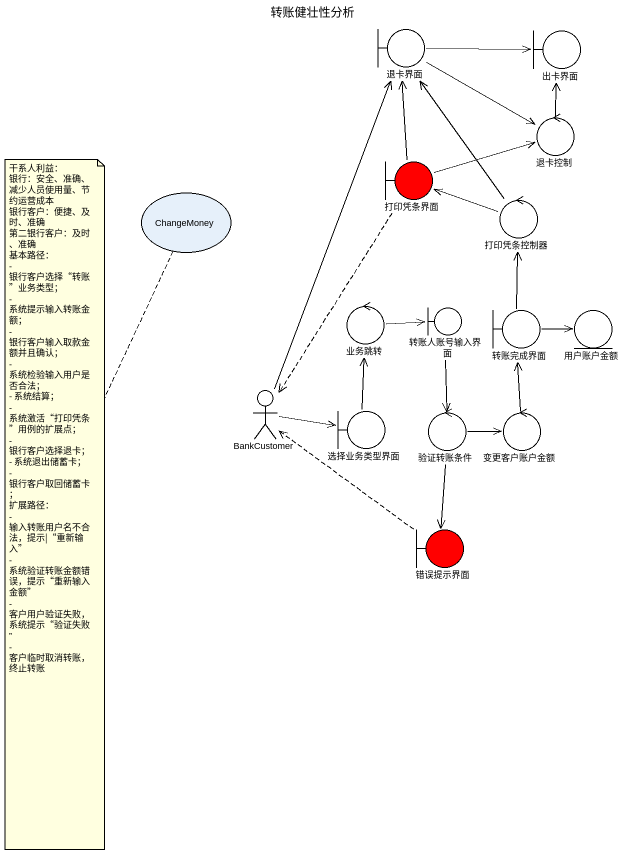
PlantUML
@startuml
title 转账健壮性分析
boundary 退卡界面
boundary 出卡界面
control 退卡控制
boundary 打印凭条界面 #FF0000
usecase ChangeMoney
control 打印凭条控制器
control 业务跳转
boundary 转账人账号输入界面
boundary 转账完成界面
entity 用户账户金额
actor BankCustomer
boundary 选择业务类型界面
control 验证转账条件
control 变更客户账户金额
boundary 错误提示界面 #FF0000
退卡界面 -right-> 出卡界面
退卡界面 -right-> 退卡控制
退卡控制 -up-> 出卡界面
打印凭条界面 -up-> 退卡界面
打印凭条界面 -right-> 退卡控制
打印凭条界面 ..> BankCustomer
打印凭条控制器 -up-> 退卡界面
打印凭条控制器 -left-> 打印凭条界面
业务跳转 -right-> 转账人账号输入界面
转账人账号输入界面 --> 验证转账条件
转账完成界面 -up-> 打印凭条控制器
转账完成界面 -right-> 用户账户金额
BankCustomer -up-> 退卡界面
BankCustomer -right-> 选择业务类型界面
选择业务类型界面 -up-> 业务跳转
验证转账条件 -right-> 变更客户账户金额
验证转账条件 --> 错误提示界面
变更客户账户金额 -up-> 转账完成界面
错误提示界面 .up.> BankCustomer
note bottom of ChangeMoney
  干系人利益：
  银行：安全、准确、减少人员使用量、节约运营成本
  银行客户：便捷、及时、准确
  第二银行客户：及时、准确
  基本路径：
  - 银行客户选择“转账”业务类型；
  - 系统提示输入转账金额；
  - 银行客户输入取款金额并且确认；
  - 系统检验输入用户是否合法；
  - 系统结算；
  - 系统激活“打印凭条”用例的扩展点；
  - 银行客户选择退卡；
  - 系统退出储蓄卡；
  - 银行客户取回储蓄卡；
  扩展路径：
  - 输入转账用户名不合法，提示|“重新输入”
  - 系统验证转账金额错误，提示“重新输入金额”
  - 客户用户验证失败，系统提示“验证失败”
  - 客户临时取消转账，终止转账
end note
@enduml
